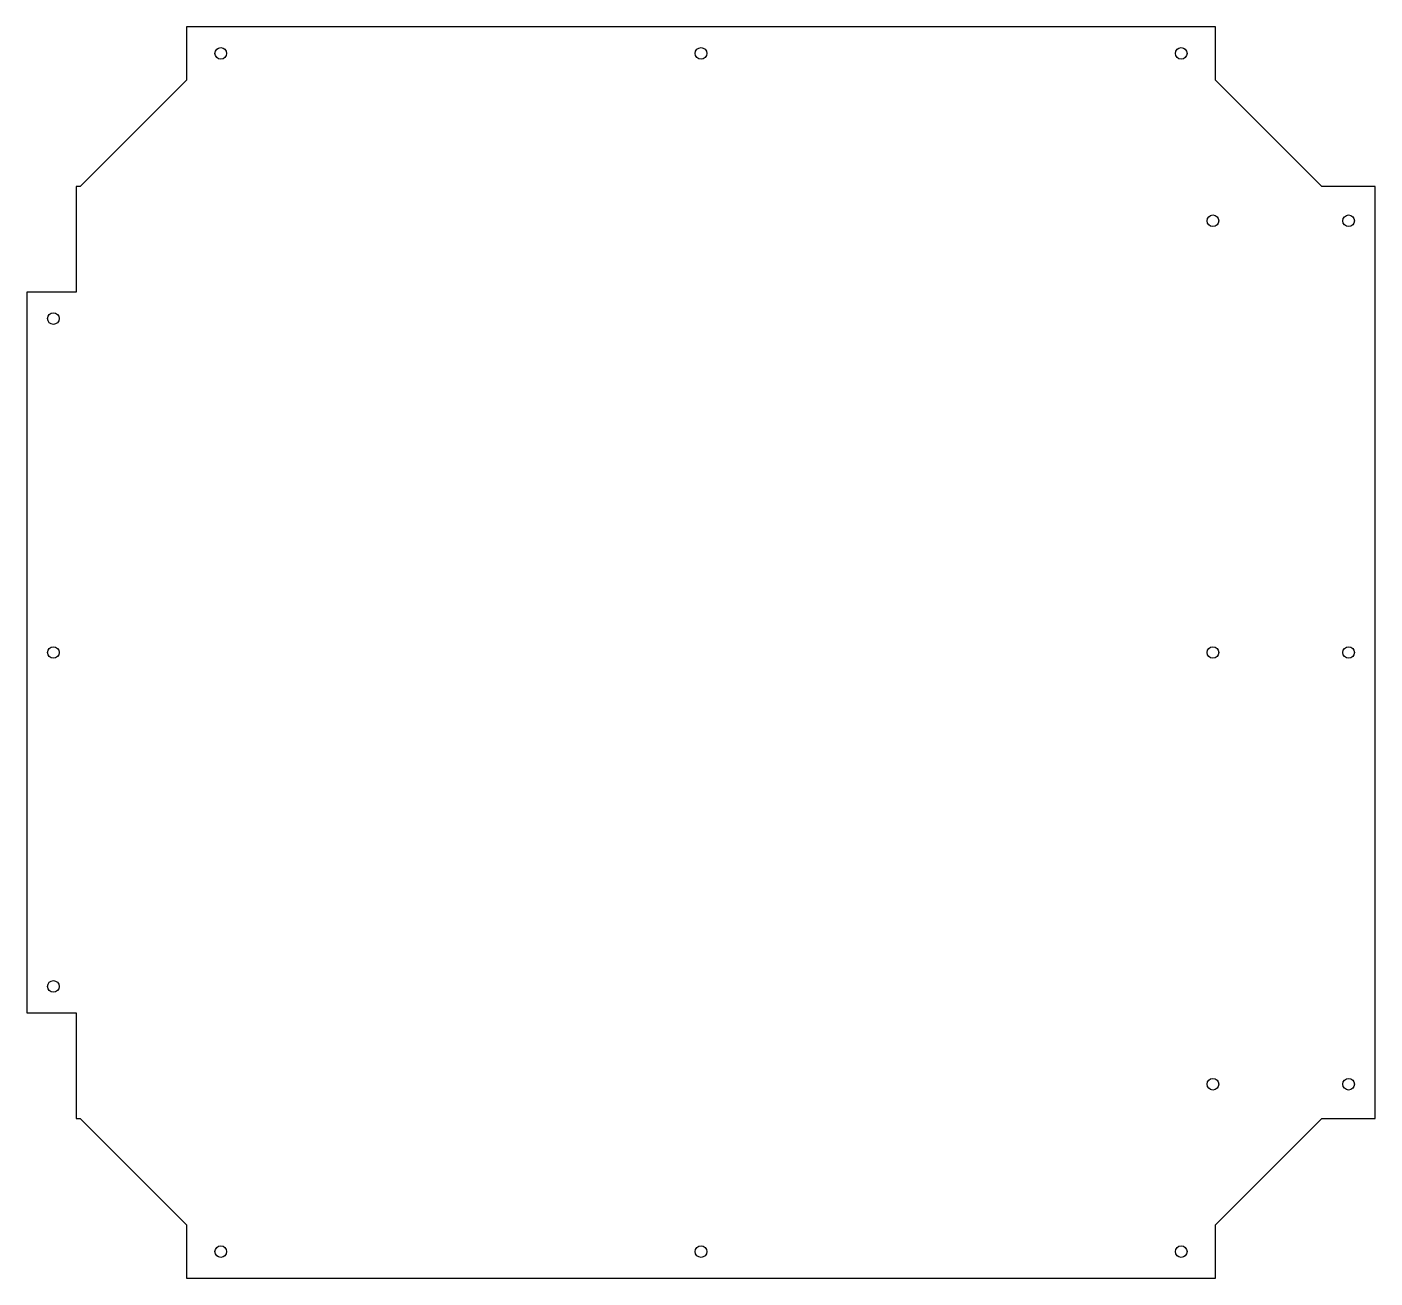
# Model space of a CAD drawing. Header units: millimetres. Extents: x -383 to 382, y -355 to 355.
import ezdxf

# ---------------------------------------------------------------- set-up
doc = ezdxf.new("R2010")
doc.units = ezdxf.units.MM
doc.layers.add('CUTOUTS', color=1, linetype='CONTINUOUS')
doc.layers.add('PERIMETER', color=5, linetype='CONTINUOUS')

msp = doc.modelspace()

# ---------------------------------------------------------------- linework, layer by layer
at = {"layer": 'CUTOUTS'}
for centre in [(-272.5, 340), (0, 340), (272.5, 340), (290.5, 245), (367.5, 245), (-367.5, 189.5), (-367.5, 0), (290.5, 0), (367.5, 0), (-367.5, -189.5), (290.5, -245), (367.5, -245), (-272.5, -340), (0, -340), (272.5, -340)]:
    msp.add_circle(centre, 3.3, dxfattribs=at)
at = {"layer": 'PERIMETER'}
for p, q in [((292, 355), (-292, 355)), ((-292, 355), (-292, 324.8)), ((292, 324.8), (292, 355)), ((-292, 324.8), (-352.3, 264.5)), ((352.3, 264.5), (292, 324.8)), ((-352.3, 264.5), (-354.5, 264.5)), ((-354.5, 264.5), (-354.5, 204.5)), ((382.5, 264.5), (352.3, 264.5)), ((382.5, -264.5), (382.5, 264.5)), ((-354.5, 204.5), (-382.5, 204.5)), ((-382.5, 204.5), (-382.5, -204.5)), ((-382.5, -204.5), (-354.5, -204.5)), ((-354.5, -204.5), (-354.5, -264.5)), ((-354.5, -264.5), (-352.3, -264.5)), ((-352.3, -264.5), (-292, -324.8)), ((292, -324.8), (352.3, -264.5)), ((352.3, -264.5), (382.5, -264.5)), ((-292, -324.8), (-292, -355)), ((292, -355), (292, -324.8)), ((-292, -355), (292, -355))]:
    msp.add_line(p, q, dxfattribs=at)

doc.saveas('drawing.dxf')
